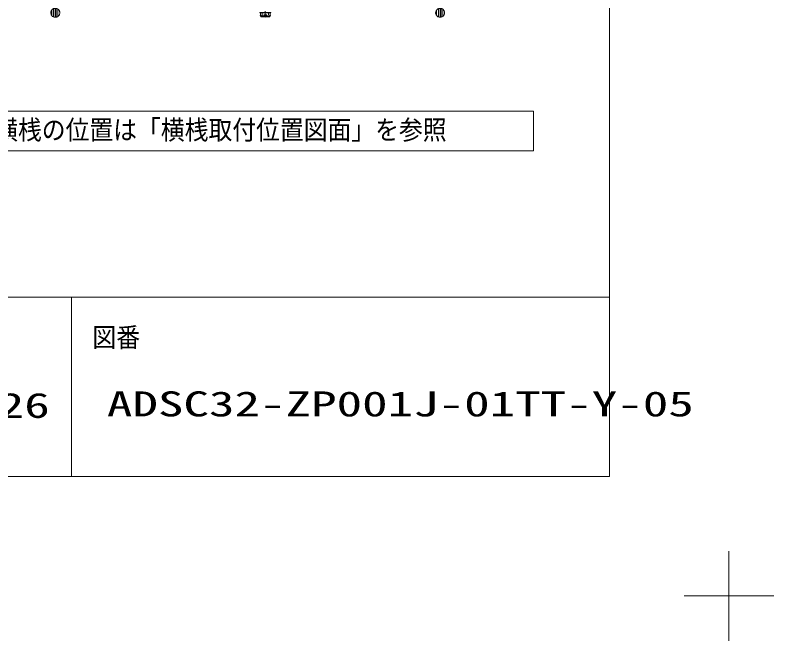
# Model space of a CAD drawing. Units: millimetres, scale not verified. Extents: x -4547 to 4547, y -2284 to 2284.
# Drawn here: x 914 to 1866, y -2284 to -1499 of the extents above; entities that cross this region are included whole.
import ezdxf
from ezdxf.enums import TextEntityAlignment as Align

# ---------------------------------------------------------------- set-up
doc = ezdxf.new("R2010")
doc.units = ezdxf.units.MM
doc.header["$LTSCALE"] = 20
doc.linetypes.add('CHAIN1', pattern=[8, 5, -1, 1, -1])
doc.linetypes.add('DASHED1', pattern=[1.8, 1.2, -0.6])
for name, color, linetype, lineweight in [('0-0_3一般', 7, 'Continuous', 9), ('0-2_0', 7, 'Continuous', 9), ('0-3_2寸法-3', 7, 'Continuous', 9), ('0-4_2寸法-1', 7, 'Continuous', 9), ('0-5_1図面枠', 7, 'Continuous', 9)]:
    doc.layers.add(name, color=color, linetype=linetype, lineweight=lineweight)
doc.styles.add('ＭＳ ゴシック', font='')
doc.styles.get('ＭＳ ゴシック').set_extended_font_data('MS Gothic')

# ---------------------------------------------------------------- blocks, each defined once
blk = doc.blocks.new('_Dot')
at = {"layer": '0-2_0'}
for p, q in [((-10, 0), (-20, 0)), ((9.78, 2), (-9.78, 2)), ((7.99, 6), (-7.99, 6)), ((9.16, -3.98), (-9.16, -3.98)), ((6, -7.98), (-6, -7.98))]:
    blk.add_line(p, q, dxfattribs=at)
for points in [[(10, 0), (9.92, 1.25), (9.69, 2.49), (9.3, 3.68), (8.76, 4.82), (8.09, 5.88), (7.29, 6.85), (6.37, 7.71), (5.36, 8.44), (4.26, 9.05), (3.09, 9.51), (1.87, 9.82), (0.63, 9.98), (-0.63, 9.98), (-1.87, 9.82), (-3.09, 9.51), (-4.26, 9.05), (-5.36, 8.44), (-6.37, 7.71), (-7.29, 6.85), (-8.09, 5.88), (-8.76, 4.82), (-9.3, 3.68), (-9.69, 2.49), (-9.92, 1.25), (-10, 0), (0, 0)], [(-10, 0), (-9.92, -1.25), (-9.69, -2.49), (-9.3, -3.68), (-8.76, -4.82), (-8.09, -5.88), (-7.29, -6.85), (-6.37, -7.71), (-5.36, -8.44), (-4.26, -9.05), (-3.09, -9.51), (-1.87, -9.82), (-0.63, -9.98), (0.63, -9.98), (1.87, -9.82), (3.09, -9.51), (4.26, -9.05), (5.36, -8.44), (6.37, -7.71), (7.29, -6.85), (8.09, -5.88), (8.76, -4.82), (9.3, -3.68), (9.69, -2.49), (9.92, -1.25), (10, 0), (0, 0)]]:
    blk.add_lwpolyline(points, close=True, dxfattribs=at)
blk = doc.blocks.new('グループ-130')
at = {"layer": '0-0_3一般', "linetype": 'CHAIN1'}
blk.add_line((51364.6, -29882.5), (51364.6, -30050.6), dxfattribs=at)
at = {"layer": '0-0_3一般'}
for p, q in [((51504.6, -29920), (51224.6, -29920)), ((51234.6, -29910), (51494.6, -29910)), ((51238.6, -29970), (51244.6, -29970)), ((51244.6, -29980), (51238.6, -29970)), ((51238.6, -29990), (51244.6, -29990)), ((51244.6, -30000), (51238.6, -29990)), ((51244.6, -29922), (51244.6, -29970)), ((51246.3, -29980), (51244.6, -29980)), ((51244.6, -29980), (51244.6, -29990)), ((51484.6, -30000), (51244.6, -30000)), ((51258.6, -30020), (51244.6, -30000)), ((51274.6, -30020), (51258.6, -30020)), ((51454.6, -30020), (51274.6, -30020)), ((51404.6, -29970), (51324.6, -29970)), ((51344.6, -29980), (51324.6, -29970)), ((51324.6, -29990), (51344.6, -30000)), ((51404.6, -29990), (51324.6, -29990)), ((51344.6, -29980), (51384.6, -29980)), ((51384.6, -29980), (51404.6, -29970)), ((51384.6, -30000), (51404.6, -29990)), ((51470.6, -30020), (51454.6, -30020)), ((51470.6, -30020), (51484.6, -30000)), ((51477.7, -29970), (51482.9, -29980)), ((51484.6, -29970), (51477.7, -29970)), ((51477.7, -29990), (51482.9, -30000)), ((51484.6, -29990), (51477.7, -29990)), ((51484.6, -29980), (51482.9, -29980)), ((51484.6, -29970), (51484.6, -29922)), ((51490.6, -29970), (51484.6, -29970)), ((51484.6, -29980), (51490.6, -29970)), ((51484.6, -29990), (51484.6, -29980)), ((51490.6, -29990), (51484.6, -29990)), ((51484.6, -30000), (51490.6, -29990))]:
    blk.add_line(p, q, dxfattribs=at)
at = {"layer": '0-0_3一般', "linetype": 'DASHED1'}
for p, q in [((51282.6, -30006), (51274.6, -30020)), ((51282.6, -30006), (51282.6, -29914)), ((51282.6, -30006), (51446.6, -30006)), ((51446.6, -29914), (51446.6, -30006)), ((51446.6, -30006), (51454.6, -30020))]:
    blk.add_line(p, q, dxfattribs=at)
at = {"layer": '0-0_3一般'}
for points in [[(51244.6, -29970), (51238.6, -29970), (51244.6, -29980), (51244.6, -29990), (51238.6, -29990), (51244.6, -30000)], [(51246.3, -29980), (51251.5, -29970), (51244.6, -29970)], [(51246.3, -30000), (51251.5, -29990), (51244.6, -29990)]]:
    blk.add_lwpolyline(points, dxfattribs=at)
for centre, radius, start, end in [((51234.6, -29920), 10, 135, 180), ((51234.6, -29920), 10, 90, 135), ((51242.6, -29922), 2, 45, 90), ((51242.6, -29922), 2, 0, 45), ((51486.6, -29922), 2, 135, 180), ((51486.6, -29922), 2, 90, 135), ((51494.6, -29920), 10, 45, 90), ((51494.6, -29920), 10, 0, 45)]:
    blk.add_arc(centre, radius, start, end, dxfattribs=at)
at = {"layer": '0-0_3一般', "linetype": 'DASHED1'}
for centre, start, end in [((51278.6, -29914), 45, 90), ((51278.6, -29914), 0, 45), ((51450.6, -29914), 135, 180), ((51450.6, -29914), 90, 135)]:
    blk.add_arc(centre, 4, start, end, dxfattribs=at)
blk = doc.blocks.new('グループ-131')
at = {"layer": '0-0_3一般'}
blk.add_blockref('グループ-130', (0, 0), dxfattribs=at)
blk = doc.blocks.new('グループ-138')
at = {"layer": '0-5_1図面枠'}
for p, q in [((63000, -43425), (63000, -45675)), ((64125, -44550), (61875, -44550))]:
    blk.add_line(p, q, dxfattribs=at)
blk = doc.blocks.new('グループ-140')
at = {"layer": '0-5_1図面枠'}
for p, q in [((-60000, -37050), (60000, -37050)), ((46500, -37050), (46500, -41550))]:
    blk.add_line(p, q, dxfattribs=at)
blk.add_lwpolyline([(-60000, 41550), (60000, 41550), (60000, -41550), (-60000, -41550)], close=True, dxfattribs=at)
blk = doc.blocks.new('図面枠')
at = {"layer": '0-5_1図面枠'}
for name in ['グループ-138', 'グループ-140']:
    blk.add_blockref(name, (0, 0), dxfattribs=at)
at = {"layer": '0-5_1図面枠', "style": 'ＭＳ ゴシック', "width": 0.9}
blk.add_text('図番', height=488.1, dxfattribs=at).set_placement((47024.9, -38451.2), align=Align.BOTTOM_LEFT)

msp = doc.modelspace()

# ---------------------------------------------------------------- linework, layer by layer
at = {"layer": '0-3_2寸法-3'}
msp.add_lwpolyline([(814.1, -1619.27), (1564.1, -1619.27), (1564.1, -1669.27), (814.1, -1669.27)], close=True, dxfattribs=at)

# ---------------------------------------------------------------- block references
at = {"layer": '0-0_3一般', "xscale": 0.05, "yscale": 0.05}
msp.add_blockref('グループ-131', (-1340.62, 0), dxfattribs=at)
at = {"layer": '0-4_2寸法-1', "xscale": 0.5627563, "yscale": 0.5627563, "rotation": 270}
for p in [(964.1, -1496), (1446.96, -1496)]:
    msp.add_blockref('_Dot', p, dxfattribs=at)
at = {"layer": '0-5_1図面枠', "xscale": 0.05, "yscale": 0.05}
msp.add_blockref('図面枠', (-1340.62, 0), dxfattribs=at)

# ---------------------------------------------------------------- texts
at = {"layer": '0-3_2寸法-3', "style": 'ＭＳ ゴシック', "width": 0.9}
msp.add_text('横桟の位置は「横桟取付位置図面」を参照', height=24.34, dxfattribs=at).set_placement((887.35, -1662.3), align=Align.BOTTOM_LEFT)
at = {"layer": '0-5_1図面枠', "style": 'ＭＳ ゴシック', "width": 1.5}
for s, p in [('2022/09/26', (636.96, -2013.54)), ('ADSC32-ZP001J-01TT-Y-05', (1028.82, -2011.68))]:
    msp.add_text(s, height=31.38, dxfattribs=at).set_placement(p, align=Align.BOTTOM_LEFT)

doc.saveas('drawing.dxf')
